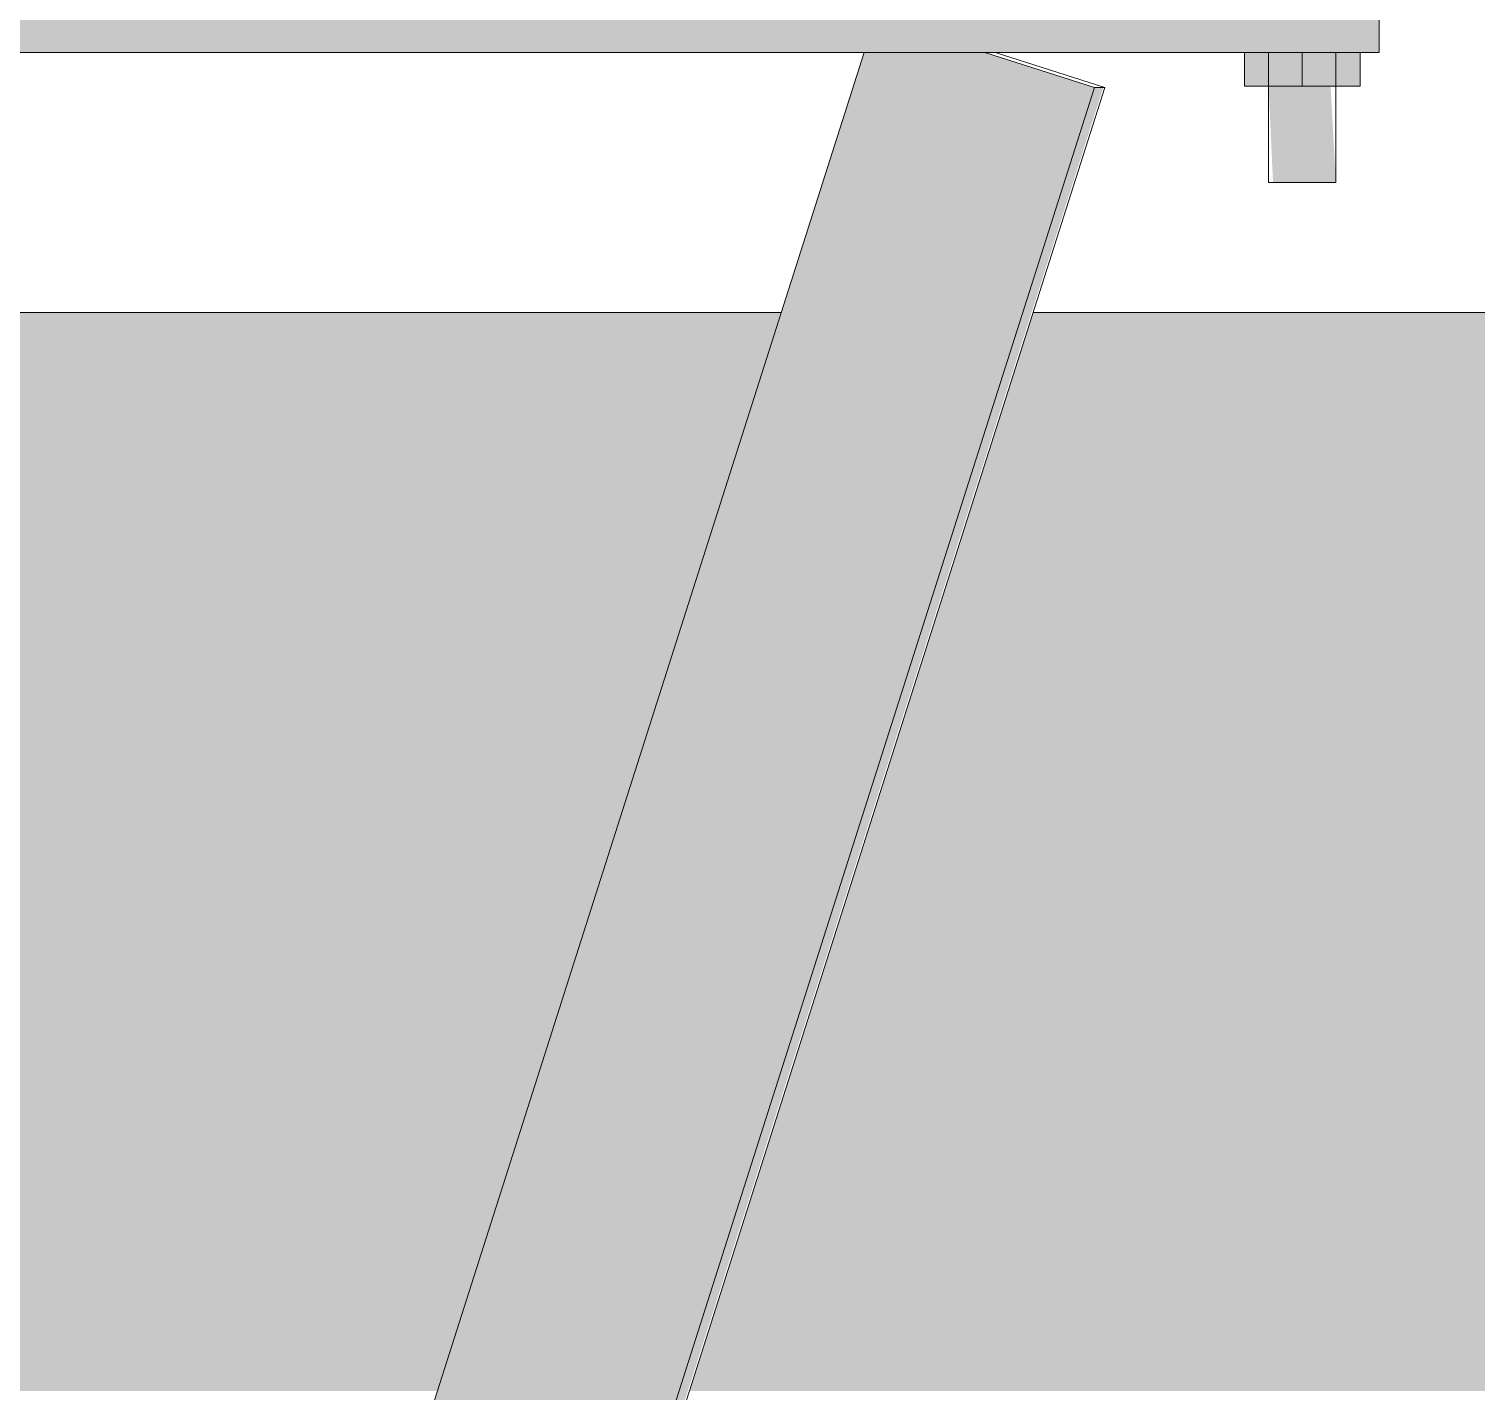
# Model space of a CAD drawing. Header units: inches. Extents: x -55396 to -733, y -290 to 853.
# Drawn here: x -25591.7 to -25572.92, y 264 to 281.68 of the extents above; entities that cross this region are included whole.
import ezdxf

# ---------------------------------------------------------------- set-up
doc = ezdxf.new("R2010")
doc.units = ezdxf.units.IN
doc.header["$MEASUREMENT"] = 0
doc.layers.add('M-HVAC-DUCT', color=70, linetype='Continuous', lineweight=9)
doc.layers.add('Q-SPCQ', color=91, linetype='Continuous', lineweight=9)

# ---------------------------------------------------------------- blocks, each defined once
blk = doc.blocks.new('Basketball_Backstop-Performance_Sports_Systems-3103-Ceiling_Hung - 27_-0_ to 27_-11 7_8_-706978-Section 13')
at = {"layer": 'Q-SPCQ'}
h = blk.add_hatch(color=256, dxfattribs=at)
h.paths.add_polyline_path([(-25574.736, 279.687), (-25574.806, 280.937), (-25575.611, 280.937), (-25575.553, 279.687), (-25574.751, 279.687)], flags=0)
h.paths.add_polyline_path([(-25575.223, 282.955), (-25574.736, 282.955), (-25574.763, 284.763), (-25575.097, 284.859), (-25575.508, 284.795), (-25575.611, 284.75), (-25575.524, 282.955), (-25575.251, 282.955)], flags=0)
h = blk.add_hatch(color=256, dxfattribs=at)
h.paths.add_polyline_path([(-25670.174, 281.375), (-25623.106, 281.375), (-25623.106, 282.955), (-25670.174, 282.955), (-25670.174, 281.617)], flags=0)
h.paths.add_polyline_path([(-25577.757, 281.375), (-25574.174, 281.375), (-25574.174, 282.955), (-25621.231, 282.955), (-25621.231, 281.375), (-25586.397, 281.375)], flags=0)
for points in [[(-25618.81, 152.543), (-25577.87, 280.918), (-25579.293, 281.375), (-25580.861, 281.375), (-25618.854, 162.244), (-25618.591, 162.235), (-25618.484, 161.901), (-25618.54, 161.772), (-25618.963, 161.789), (-25618.963, 152.592)], [(-25575.174, 280.937), (-25575.174, 281.375), (-25575.924, 281.375), (-25575.924, 280.937)], [(-25575.174, 280.937), (-25574.424, 280.937), (-25574.424, 281.375), (-25575.174, 281.375)], [(-25618.676, 152.543), (-25577.757, 280.918), (-25577.87, 280.918), (-25618.81, 152.543)]]:
    blk.add_hatch(color=256, dxfattribs=at).paths.add_polyline_path(points, flags=0)
for p, q in [((-25574.174, 282.955), (-25574.174, 281.375)), ((-25574.174, 281.375), (-25621.231, 281.375)), ((-25618.854, 162.244), (-25580.861, 281.375)), ((-25579.293, 281.375), (-25577.87, 280.918)), ((-25577.736, 280.918), (-25579.159, 281.375)), ((-25575.924, 281.375), (-25575.924, 280.937)), ((-25575.611, 281.375), (-25575.611, 279.687)), ((-25575.174, 281.375), (-25575.174, 280.937)), ((-25574.736, 279.687), (-25574.736, 281.375)), ((-25574.424, 281.375), (-25574.424, 280.937)), ((-25577.87, 280.918), (-25618.81, 152.543)), ((-25577.736, 280.918), (-25618.676, 152.543)), ((-25577.87, 280.918), (-25577.736, 280.918)), ((-25575.174, 280.937), (-25575.924, 280.937)), ((-25574.424, 280.937), (-25575.174, 280.937)), ((-25574.736, 279.687), (-25575.611, 279.687))]:
    blk.add_line(p, q, dxfattribs=at)

msp = doc.modelspace()

# ---------------------------------------------------------------- hatches: boundary and pattern name
at = {"layer": 'M-HVAC-DUCT', "lineweight": 5}
h = msp.add_hatch(color=256, dxfattribs=at)
h.paths.add_polyline_path([(-25804.357, 264), (-25799.979, 264), (-25804.357, 270.018), (-25804.357, 266.431)], flags=0)
h.paths.add_polyline_path([(-24981.61, 264), (-24959.919, 264), (-24959.919, 278), (-24996.843, 278), (-24992.378, 264)], flags=0)
h.paths.add_polyline_path([(-24953.294, 264), (-24920.835, 264), (-24916.37, 278), (-24953.294, 277.916), (-24953.294, 264.955)], flags=0)
h.paths.add_polyline_path([(-24917.564, 264), (-24889.56, 264), (-24908.172, 278), (-24913.124, 277.923), (-24917.279, 264.893)], flags=0)
h.paths.add_polyline_path([(-24995.649, 264), (-25000.114, 278), (-25578.666, 278), (-25583.131, 264), (-25000.911, 264)], flags=0)
h.paths.add_polyline_path([(-24402.357, 264), (-24402.357, 278), (-24675.581, 277.959), (-24682.852, 264), (-24428.662, 264)], flags=0)
h.paths.add_polyline_path([(-25799.593, 264), (-25689.635, 264), (-25671.11, 278), (-25804.357, 278), (-25804.357, 270.55), (-25801.358, 266.426)], flags=0)
h.paths.add_polyline_path([(-24889.146, 264), (-24779.187, 264), (-24769.484, 277.34), (-24769.798, 277.689), (-24770.076, 278), (-24907.569, 277.923), (-24890.265, 264.846)], flags=0)
h.paths.add_polyline_path([(-24778.801, 264), (-24763.078, 264), (-24763.078, 278), (-24766.596, 277.923), (-24766.77, 277.623), (-24767.328, 277.126), (-24768.113, 276.895), (-24768.591, 276.918), (-24769.015, 277.047), (-24769.253, 277.126), (-24778.327, 264.652)], flags=0)
h.paths.add_polyline_path([(-25689.22, 264), (-25661.217, 264), (-25665.682, 278), (-25670.695, 278), (-25686.274, 266.226)], flags=0)
h.paths.add_polyline_path([(-24755.313, 264), (-24684.966, 264), (-24677.673, 278), (-24755.398, 277.946), (-24755.796, 264), (-24755.568, 264)], flags=0)
h.paths.add_polyline_path([(-25586.402, 264), (-25581.938, 278), (-25618.861, 278), (-25618.861, 264), (-25603.677, 264)], flags=0)
h.paths.add_polyline_path([(-25625.486, 264), (-25625.486, 278), (-25662.41, 278), (-25657.945, 264), (-25629.596, 264)], flags=0)

# ---------------------------------------------------------------- linework, layer by layer
at = {"layer": 'M-HVAC-DUCT'}
for p, q in [((-25581.938, 278), (-25618.861, 278)), ((-25000.114, 278), (-25578.666, 278))]:
    msp.add_line(p, q, dxfattribs=at)

# ---------------------------------------------------------------- block references
at = {"layer": 'Q-SPCQ'}
msp.add_blockref('Basketball_Backstop-Performance_Sports_Systems-3103-Ceiling_Hung - 27_-0_ to 27_-11 7_8_-706978-Section 13', (0, 0), dxfattribs=at)

doc.saveas('drawing.dxf')
